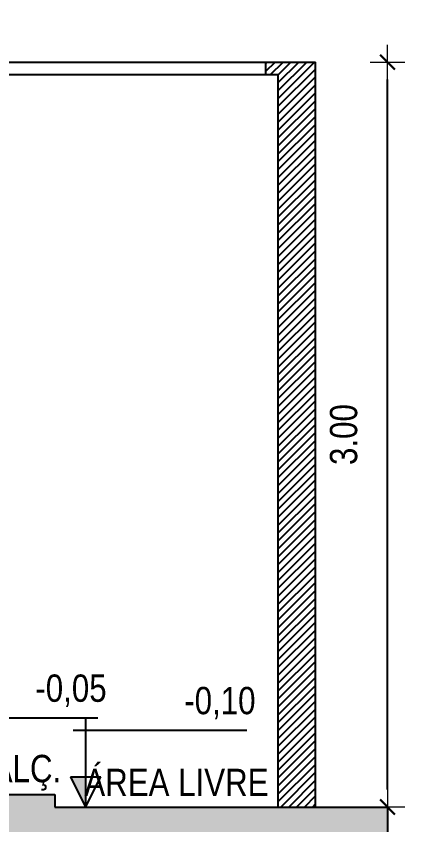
# Model space of a CAD drawing. Header units: millimetres. Extents: x -178 to 521, y -135 to 750.
# Drawn here: x 3.008 to 4.574, y 726.471 to 729.728 of the extents above; entities that cross this region are included whole.
import ezdxf
from ezdxf.enums import TextEntityAlignment as Align

# ---------------------------------------------------------------- set-up
doc = ezdxf.new("R2010")
doc.units = ezdxf.units.MM
doc.header["$LTSCALE"] = 20
doc.header["$MEASUREMENT"] = 0
doc.header["$PDSIZE"] = -5
doc.linetypes.add('CONTINU', pattern=[0])
doc.layers.get('0').update_dxf_attribs({"linetype": 'CONTINUOUS'})
doc.layers.get('Defpoints').update_dxf_attribs({"linetype": 'CONTINUOUS'})
for name, color, linetype in [('COTAS', 7, 'CONTINUOUS'), ('E-hatch', 8, 'CONTINUOUS'), ('E-txt-g', 3, 'CONTINUOUS')]:
    doc.layers.add(name, color=color, linetype=linetype)
for name, color, linetype, lineweight in [('E-Pen-C', 4, 'CONTINUOUS', 15), ('E-Pen-G', 3, 'CONTINUOUS', 30), ('E-Txt-W', 7, 'CONTINUOUS', 20)]:
    doc.layers.add(name, color=color, linetype=linetype, lineweight=lineweight)
doc.styles.add('F2', font='ARIALN.TTF')
doc.styles.add('REG60', font='romans.shx', dxfattribs={"width": 0.8, "height": 0.15})
doc.styles.add('REG80', font='romans.shx', dxfattribs={"width": 0.8, "height": 0.2})
doc.dimstyles.new('DIMENSION-1', dxfattribs={"dimtxt": 0.11, "dimasz": 0.07, "dimexe": 1, "dimexo": 0, "dimgap": 0.12, "dimtad": 1, "dimzin": 7, "dimdsep": 46, "dimtxsty": 'F2', "dimblk1": 'TRACO', "dimblk2": 'TRACO', "dimsah": 1, "dimcen": 1, "dimse1": 1, "dimse2": 1, "dimclrd": 256, "dimclre": 256, "dimclrt": 6, "dimadec": 0, "dimazin": 0, "dimtfac": 1, "dimtix": 1, "dimtmove": 2, "dimatfit": 3, "dimldrblk": 'TRACO', "dimfxl": 1, "dimtolj": 1, "dimtzin": 0, "dimarcsym": 0})

# ---------------------------------------------------------------- blocks, each defined once
blk = doc.blocks.new('TRACO')
at = {"layer": 'E-Pen-C'}
for p, q in [((0, 0.9999999999999982), (0, -0.9999999999999982)), ((-1, 1.77635683940025e-15), (1, 1.77635683940025e-15))]:
    blk.add_line(p, q, dxfattribs=at)
at = {"layer": 'E-Pen-G'}
blk.add_line((-0.4242640687119348, -0.4242640687119223), (0.4242640687119348, 0.4242640687119259), dxfattribs=at)
blk = doc.blocks.new('*D641')
at = {"linetype": 'Continuous', "lineweight": -2}
blk.add_line((4.504302116253569, 726.613190420521), (4.504302116253569, 729.473190420521), dxfattribs=at)
at = {"layer": 'Defpoints', "color": 0, "linetype": 'Continuous'}
for p in [(4.064430123279095, 729.543190420521), (4.504302116253569, 729.543190420521), (4.064430123279095, 726.543190420521)]:
    blk.add_point(p, dxfattribs=at)
at = {"linetype": 'Continuous', "lineweight": -2, "xscale": 0.07, "yscale": 0.07, "zscale": 0.07}
for p, rotation in [((4.504302116253569, 729.543190420521), 90), ((4.504302116253569, 726.543190420521), 270)]:
    blk.add_blockref('TRACO', p, dxfattribs=dict(at, rotation=rotation))
at = {"color": 6, "linetype": 'Continuous', "insert": (4.328139087604066, 728.043190420521), "char_height": 0.11, "attachment_point": 5, "rotation": 90, "style": 'F2'}
blk.add_mtext('\\A1;3.00', dxfattribs=at)
blk = doc.blocks.new('TXT-AMB75')
at = {"layer": 'E-txt-g', "style": 'REG80', "width": 0.8, "flags": 8}
blk.add_attdef('TXT', text='', height=0.2, dxfattribs=at).set_placement((0.005463661478557924, 0.296436308342237), align=Align.CENTER)
at = {"layer": 'E-Txt-W', "style": 'REG60', "width": 0.8, "flags": 8}
blk.add_attdef('TXT', text='', height=0.15, dxfattribs=at).set_placement((0.005463661478557924, 0.02707014850066969), align=Align.CENTER)

msp = doc.modelspace()

# ---------------------------------------------------------------- hatches: boundary and pattern name
at = {"layer": 'COTAS', "linetype": 'CONTINU'}
h = msp.add_hatch(dxfattribs=at)
h.set_pattern_fill('ANSI38', color=8, scale=0.25, style=0)
h.set_pattern_definition([(45, (-1.64874655187711, 19.82070320272396), (-0.02209708691207961, 0.02209708691207961), []), (135, (-1.64874655187711, 19.82070320272396), (-0.06629126073623882, 0.02209708691207962), [0.078125, -0.046875])])
h.paths.add_polyline_path([(4.504302116253569, 726.143190420521), (4.504302116253569, 726.543190420521), (3.164430123279658, 726.5431904205209), (3.164430123279658, 726.593190420521), (2.564430123278726, 726.593190420521), (2.564430123278726, 726.6431904205211), (-3.274399174379738, 726.643190420521), (-3.274399174379738, 726.143190420521)])
at = {"layer": 'E-hatch'}
h = msp.add_hatch(dxfattribs=at)
h.set_pattern_fill('ANSI31', color=256, scale=0.18, style=0)
h.set_pattern_definition([(45, (77.39299970130836, -9.252267909057082), (-0.01590990257669732, 0.01590990257669732), [])])
h.paths.add_polyline_path([(-1.585569876720541, 729.3431904205208), (-1.735569876721087, 729.343190420521), (-1.735569876721087, 726.643190420521), (-1.585569876720541, 726.643190420521)])
h.paths.add_polyline_path([(-2.635569876720723, 729.343190420521), (-2.785569876720359, 729.3431904205211), (-2.785569876720359, 726.643190420521), (-2.635569876720723, 726.643190420521)])
h.paths.add_polyline_path([(-2.635569876720723, 731.043190420521), (-2.785569876720359, 731.043190420521), (-2.785569876720359, 729.743190420521), (-2.635569876720723, 729.743190420521)])
h.paths.add_polyline_path([(1.214430123279271, 732.143190420521), (1.064430123279635, 732.143190420521), (1.064430123279635, 730.6431904205211), (1.364430123279277, 730.6431904205211), (1.214430123279271, 730.7931904205211)])
h.paths.add_polyline_path([(2.564430123278726, 732.1431904205211), (2.414430123279089, 732.1431904205211), (2.414430123279089, 730.7931904205211), (2.264430123278984, 730.6431904205211), (2.564430123278726, 730.6431904205211)])
h.paths.add_polyline_path([(2.564430123278726, 730.2431904205212), (2.414430123279089, 730.243190420521), (2.414430123279089, 729.7431904205212), (2.564430123278726, 729.7431904205212)])
h.paths.add_polyline_path([(1.214430123279271, 730.2431904205212), (1.064430123279635, 730.2431904205212), (1.064430123279635, 729.7431904205212), (1.214430123279271, 729.7431904205212)])
h.paths.add_polyline_path([(1.064430123279635, 730.0461617189796), (0.7644301232794533, 730.0461617189796), (0.7644301232794675, 730.1882126518987), (0.614430123279817, 730.2188505622976), (0.614430123279817, 729.9520148807269), (1.064430123279635, 729.9520148807268)])
h.paths.add_polyline_path([(1.214430123279271, 729.3431904205208), (1.064430123279635, 729.343190420521), (1.064430123279635, 726.6431904205211), (1.214430123279271, 726.6431904205211)])
h.paths.add_polyline_path([(2.564430123278726, 729.3431904205208), (2.414430123279089, 729.343190420521), (2.414430123279089, 729.1431904205211), (2.564430123278726, 729.143190420521)])
h.paths.add_polyline_path([(2.564430123278726, 728.643190420521), (2.414430123279089, 728.6431904205209), (2.414430123279089, 727.4362986725647), (2.414431373278603, 727.4362986725647), (2.414431373279513, 727.3868036225646), (2.414430123279089, 726.6431904205211), (2.564430123278726, 726.6431904205211)])
h.paths.add_polyline_path([(4.214430123279641, 729.543190420521), (4.014430123279098, 729.543190420521), (4.014430123279098, 729.4931904205208), (4.064430123279095, 729.4931904205208), (4.064430123279095, 726.543190420521), (4.214430123279641, 726.543190420521)])

# ---------------------------------------------------------------- linework, layer by layer
at = {"color": 8, "linetype": 'Continuous'}
for p, q in [((2.564430123278726, 729.5431904205209), (4.014430123279098, 729.5431904205209)), ((2.564430123278726, 729.4931904205209), (4.014430123279098, 729.4931904205209)), ((4.504302116253569, 726.543190420521), (4.504302116253569, 726.143190420521))]:
    msp.add_line(p, q, dxfattribs=at)
at = {"color": 5, "linetype": 'Continuous'}
for p, q in [((4.014430123279098, 729.543190420521), (4.214430123279641, 729.543190420521)), ((4.014430123279098, 729.4931904205209), (4.014430123279098, 729.543190420521)), ((4.214430123279641, 726.543190420521), (4.214430123279641, 729.543190420521)), ((4.014430123279098, 729.4931904205208), (4.064430123279095, 729.4931904205208)), ((4.064430123279095, 726.543190420521), (4.064430123279095, 729.4931904205208))]:
    msp.add_line(p, q, dxfattribs=at)
for p, q in [((2.638206527550054, 726.9021692350476), (3.337359767182932, 726.9021692350476)), ((3.287788813406522, 726.8982389798379), (3.287788813406522, 726.543190420521)), ((3.238253167688825, 726.8521692350477), (3.937406407321703, 726.8521692350477)), ((3.226824973406778, 726.6651181005209), (3.287788813406522, 726.543190420521)), ((3.226824973406778, 726.6651181005209), (3.348752653406279, 726.6651181005209)), ((3.287788813406522, 726.543190420521), (3.348752653406279, 726.6651181005209))]:
    msp.add_line(p, q)
at = {"color": 1, "linetype": 'Continuous'}
for p, q in [((2.564430123278726, 726.593190420521), (3.164430123279658, 726.593190420521)), ((3.164430123279658, 726.5931904205208), (3.164430123279658, 726.5431904205209)), ((3.164430123279658, 726.5431904205209), (4.504302116253569, 726.543190420521))]:
    msp.add_line(p, q, dxfattribs=at)
msp.add_solid([(3.226824973406778, 726.6651181005209), (3.287788813406522, 726.6651181005209), (3.287788813406522, 726.543190420521)])

# ---------------------------------------------------------------- block references
ref = msp.add_blockref('TXT-AMB75', (3.225038757681958, 726.7508009477251), dxfattribs=dict(xscale=0.7290000000000001, yscale=0.7290000000000001, zscale=0.7290000000000001))
ref.add_attrib('TXT', '-0,05', dxfattribs={"layer": 'E-txt-g', "color": 2, "height": 0.11, "style": 'F2'}).set_placement((3.229021766900203, 726.9669030165069), align=Align.CENTER)
ref = msp.add_blockref('TXT-AMB75', (3.825085397820729, 726.7008009477252), dxfattribs=dict(xscale=0.7290000000000001, yscale=0.7290000000000001, zscale=0.7290000000000001))
ref.add_attrib('TXT', '-0,10', dxfattribs={"layer": 'E-txt-g', "color": 2, "height": 0.11, "style": 'F2'}).set_placement((3.829068407038974, 726.9169030165069), align=Align.CENTER)
ref = msp.add_blockref('TXT-AMB75', (3.000191525898273, 726.4270883517391), dxfattribs=dict(xscale=0.7290000000000001, yscale=0.7290000000000001, zscale=0.7290000000000001))
ref.add_attrib('TXT', 'CALÇ.', dxfattribs={"layer": 'E-txt-g', "color": 2, "height": 0.11, "style": 'F2'}).set_placement((3.004174535116519, 726.6431904205209), align=Align.CENTER)
ref = msp.add_blockref('TXT-AMB75', (3.649903531571525, 726.3710698208158), dxfattribs=dict(xscale=0.7290000000000001, yscale=0.7290000000000001, zscale=0.7290000000000001))
ref.add_attrib('TXT', 'ÁREA LIVRE', dxfattribs={"layer": 'E-txt-g', "color": 2, "height": 0.11, "style": 'F2'}).set_placement((3.65388654078977, 726.5871718895976), align=Align.CENTER)

# ---------------------------------------------------------------- dimensions: what is measured, and where the dimension line sits
at = {"color": 8, "linetype": 'Continuous'}
dim = msp.add_linear_dim(base=(4.504302116253569, 729.543190420521), p1=(4.064430123279095, 726.543190420521), p2=(4.064430123279095, 729.543190420521), angle=90, dimstyle='DIMENSION-1', override={"dimfxl": 0.15}, dxfattribs=at)
dim.commit()
dim.dimension.update_dxf_attribs({"geometry": '*D641', "text_midpoint": (4.328139087604066, 728.043190420521)})

doc.saveas('drawing.dxf')
